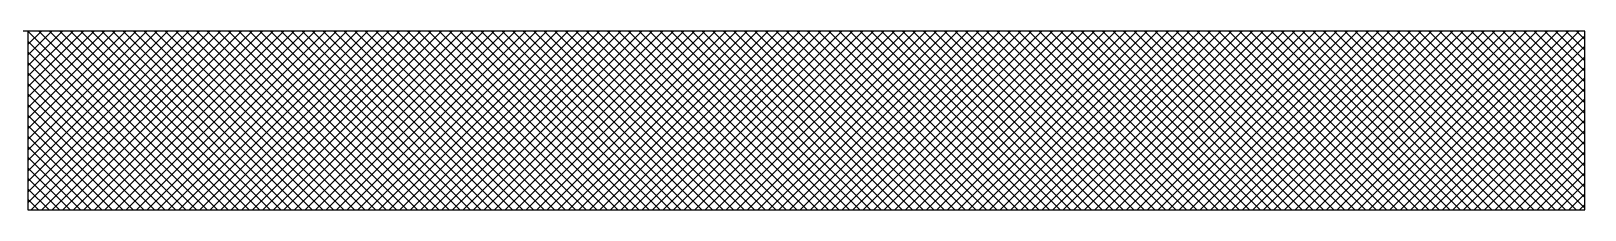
# Model space of a CAD drawing. Extents: x 0 to 119, y 0 to 84.
# Drawn here: x 54.463 to 56.55, y 31.963 to 32.203 of the extents above; entities that cross this region are included whole.
import ezdxf

# ---------------------------------------------------------------- set-up
doc = ezdxf.new("R2010")
doc.units = 0
doc.header["$MEASUREMENT"] = 0
for name, color, linetype in [('29', 9, 'CONTINUOUS'), ('3', 7, 'CONTINUOUS'), ('32', 250, 'CONTINUOUS'), ('6', 178, 'CONTINUOUS')]:
    doc.layers.add(name, color=color, linetype=linetype)

msp = doc.modelspace()

# ---------------------------------------------------------------- linework, layer by layer
at = {"layer": '29', "color": 9, "linetype": 'Continuous'}
for p, q in [((54.459092, 32.203421), (54.699586, 31.963421)), ((54.459092, 31.973096), (54.689417, 32.203421)), ((54.459092, 31.987239), (54.675274, 32.203421)), ((54.459092, 32.001381), (54.661132, 32.203421)), ((54.459092, 32.015523), (54.64699, 32.203421)), ((54.459092, 32.029665), (54.632848, 32.203421)), ((54.459092, 32.043807), (54.618706, 32.203421)), ((54.459092, 32.057949), (54.604564, 32.203421)), ((54.459092, 32.072091), (54.590422, 32.203421)), ((54.459092, 32.086234), (54.57628, 32.203421)), ((54.459092, 32.100376), (54.562137, 32.203421)), ((54.459092, 32.114518), (54.547995, 32.203421)), ((54.459092, 32.12866), (54.533853, 32.203421)), ((54.459092, 32.142802), (54.519711, 32.203421)), ((54.459092, 32.156944), (54.505569, 32.203421)), ((54.459092, 32.171086), (54.491427, 32.203421)), ((54.459092, 32.185229), (54.477285, 32.203421)), ((54.463559, 31.963421), (54.703559, 32.203421)), ((54.473728, 32.203421), (54.713728, 31.963421)), ((54.477701, 31.963421), (54.717701, 32.203421)), ((54.48787, 32.203421), (54.72787, 31.963421)), ((54.491843, 31.963421), (54.731843, 32.203421)), ((54.502013, 32.203421), (54.742013, 31.963421)), ((54.505985, 31.963421), (54.745985, 32.203421)), ((54.516155, 32.203421), (54.756155, 31.963421)), ((54.520127, 31.963421), (54.760127, 32.203421)), ((54.530297, 32.203421), (54.770297, 31.963421)), ((54.534269, 31.963421), (54.774269, 32.203421)), ((54.544439, 32.203421), (54.784439, 31.963421)), ((54.548412, 31.963421), (54.788412, 32.203421)), ((54.558581, 32.203421), (54.798581, 31.963421)), ((54.562554, 31.963421), (54.802554, 32.203421)), ((54.572723, 32.203421), (54.812723, 31.963421)), ((54.576696, 31.963421), (54.816696, 32.203421)), ((54.586865, 32.203421), (54.826865, 31.963421)), ((54.590838, 31.963421), (54.830838, 32.203421)), ((54.601007, 32.203421), (54.841007, 31.963421)), ((54.60498, 31.963421), (54.84498, 32.203421)), ((54.61515, 32.203421), (54.85515, 31.963421)), ((54.619122, 31.963421), (54.859122, 32.203421)), ((54.629292, 32.203421), (54.869292, 31.963421)), ((54.633264, 31.963421), (54.873264, 32.203421)), ((54.643434, 32.203421), (54.883434, 31.963421)), ((54.647407, 31.963421), (54.887407, 32.203421)), ((54.657576, 32.203421), (54.897576, 31.963421)), ((54.661549, 31.963421), (54.901549, 32.203421)), ((54.671718, 32.203421), (54.911718, 31.963421)), ((54.675691, 31.963421), (54.915691, 32.203421)), ((54.68586, 32.203421), (54.92586, 31.963421)), ((54.689833, 31.963421), (54.929833, 32.203421)), ((54.700002, 32.203421), (54.940002, 31.963421)), ((54.703975, 31.963421), (54.943975, 32.203421)), ((54.714145, 32.203421), (54.954145, 31.963421)), ((54.718117, 31.963421), (54.958117, 32.203421)), ((54.728287, 32.203421), (54.968287, 31.963421)), ((54.732259, 31.963421), (54.972259, 32.203421)), ((54.742429, 32.203421), (54.982429, 31.963421)), ((54.746401, 31.963421), (54.986401, 32.203421)), ((54.756571, 32.203421), (54.996571, 31.963421)), ((54.760544, 31.963421), (55.000544, 32.203421)), ((54.770713, 32.203421), (55.010713, 31.963421)), ((54.774686, 31.963421), (55.014686, 32.203421)), ((54.784855, 32.203421), (55.024855, 31.963421)), ((54.788828, 31.963421), (55.028828, 32.203421)), ((54.798997, 32.203421), (55.038997, 31.963421)), ((54.80297, 31.963421), (55.04297, 32.203421)), ((54.81314, 32.203421), (55.05314, 31.963421)), ((54.817112, 31.963421), (55.057112, 32.203421)), ((54.827282, 32.203421), (55.067282, 31.963421)), ((54.831254, 31.963421), (55.071254, 32.203421)), ((54.841424, 32.203421), (55.081424, 31.963421)), ((54.845396, 31.963421), (55.085396, 32.203421)), ((54.855566, 32.203421), (55.095566, 31.963421)), ((54.859539, 31.963421), (55.099539, 32.203421)), ((54.869708, 32.203421), (55.109708, 31.963421)), ((54.873681, 31.963421), (55.113681, 32.203421)), ((54.88385, 32.203421), (55.12385, 31.963421)), ((54.887823, 31.963421), (55.127823, 32.203421)), ((54.897992, 32.203421), (55.137992, 31.963421)), ((54.901965, 31.963421), (55.141965, 32.203421)), ((54.912134, 32.203421), (55.152134, 31.963421)), ((54.916107, 31.963421), (55.156107, 32.203421)), ((54.926277, 32.203421), (55.166277, 31.963421)), ((54.930249, 31.963421), (55.170249, 32.203421)), ((54.940419, 32.203421), (55.180419, 31.963421)), ((54.944391, 31.963421), (55.184391, 32.203421)), ((54.954561, 32.203421), (55.194561, 31.963421)), ((54.958533, 31.963421), (55.198533, 32.203421)), ((54.968703, 32.203421), (55.208703, 31.963421)), ((54.972676, 31.963421), (55.212676, 32.203421)), ((54.982845, 32.203421), (55.222845, 31.963421)), ((54.986818, 31.963421), (55.226818, 32.203421)), ((54.996987, 32.203421), (55.236987, 31.963421)), ((55.00096, 31.963421), (55.24096, 32.203421)), ((55.011129, 32.203421), (55.251129, 31.963421)), ((55.015102, 31.963421), (55.255102, 32.203421)), ((55.025272, 32.203421), (55.265272, 31.963421)), ((55.029244, 31.963421), (55.269244, 32.203421)), ((55.039414, 32.203421), (55.279414, 31.963421)), ((55.043386, 31.963421), (55.283386, 32.203421)), ((55.053556, 32.203421), (55.293556, 31.963421)), ((55.057528, 31.963421), (55.297528, 32.203421)), ((55.067698, 32.203421), (55.307698, 31.963421)), ((55.071671, 31.963421), (55.311671, 32.203421)), ((55.08184, 32.203421), (55.32184, 31.963421)), ((55.085813, 31.963421), (55.325813, 32.203421)), ((55.095982, 32.203421), (55.335982, 31.963421)), ((55.099955, 31.963421), (55.339955, 32.203421)), ((55.110124, 32.203421), (55.350124, 31.963421)), ((55.114097, 31.963421), (55.354097, 32.203421)), ((55.124267, 32.203421), (55.364267, 31.963421)), ((55.128239, 31.963421), (55.368239, 32.203421)), ((55.138409, 32.203421), (55.378409, 31.963421)), ((55.142381, 31.963421), (55.382381, 32.203421)), ((55.152551, 32.203421), (55.392551, 31.963421)), ((55.156523, 31.963421), (55.396523, 32.203421)), ((55.166693, 32.203421), (55.406693, 31.963421)), ((55.170666, 31.963421), (55.410666, 32.203421)), ((55.180835, 32.203421), (55.420835, 31.963421)), ((55.184808, 31.963421), (55.424808, 32.203421)), ((55.194977, 32.203421), (55.434977, 31.963421)), ((55.19895, 31.963421), (55.43895, 32.203421)), ((55.209119, 32.203421), (55.449119, 31.963421)), ((55.213092, 31.963421), (55.453092, 32.203421)), ((55.223261, 32.203421), (55.463261, 31.963421)), ((55.227234, 31.963421), (55.467234, 32.203421)), ((55.237404, 32.203421), (55.477404, 31.963421)), ((55.241376, 31.963421), (55.481376, 32.203421)), ((55.251546, 32.203421), (55.491546, 31.963421)), ((55.255518, 31.963421), (55.495518, 32.203421)), ((55.265688, 32.203421), (55.505688, 31.963421)), ((55.26966, 31.963421), (55.50966, 32.203421)), ((55.27983, 32.203421), (55.51983, 31.963421)), ((55.283803, 31.963421), (55.523803, 32.203421)), ((55.293972, 32.203421), (55.533972, 31.963421)), ((55.297945, 31.963421), (55.537945, 32.203421)), ((55.308114, 32.203421), (55.548114, 31.963421)), ((55.312087, 31.963421), (55.552087, 32.203421)), ((55.322256, 32.203421), (55.562256, 31.963421)), ((55.326229, 31.963421), (55.566229, 32.203421)), ((55.336399, 32.203421), (55.576399, 31.963421)), ((55.340371, 31.963421), (55.580371, 32.203421)), ((55.350541, 32.203421), (55.590541, 31.963421)), ((55.354513, 31.963421), (55.594513, 32.203421)), ((55.364683, 32.203421), (55.604683, 31.963421)), ((55.368655, 31.963421), (55.608655, 32.203421)), ((55.378825, 32.203421), (55.618825, 31.963421)), ((55.382798, 31.963421), (55.622798, 32.203421)), ((55.392967, 32.203421), (55.632967, 31.963421)), ((55.39694, 31.963421), (55.63694, 32.203421)), ((55.407109, 32.203421), (55.647109, 31.963421)), ((55.411082, 31.963421), (55.651082, 32.203421)), ((55.421251, 32.203421), (55.661251, 31.963421)), ((55.425224, 31.963421), (55.665224, 32.203421)), ((55.435393, 32.203421), (55.675393, 31.963421)), ((55.439366, 31.963421), (55.679366, 32.203421)), ((55.449536, 32.203421), (55.689536, 31.963421)), ((55.453508, 31.963421), (55.693508, 32.203421)), ((55.463678, 32.203421), (55.703678, 31.963421)), ((55.46765, 31.963421), (55.70765, 32.203421)), ((55.47782, 32.203421), (55.71782, 31.963421)), ((55.481793, 31.963421), (55.721793, 32.203421)), ((55.491962, 32.203421), (55.731962, 31.963421)), ((55.495935, 31.963421), (55.735935, 32.203421)), ((55.506104, 32.203421), (55.746104, 31.963421)), ((55.510077, 31.963421), (55.750077, 32.203421)), ((55.520246, 32.203421), (55.760246, 31.963421)), ((55.524219, 31.963421), (55.764219, 32.203421)), ((55.534388, 32.203421), (55.774388, 31.963421)), ((55.538361, 31.963421), (55.778361, 32.203421)), ((55.548531, 32.203421), (55.788531, 31.963421)), ((55.552503, 31.963421), (55.792503, 32.203421)), ((55.562673, 32.203421), (55.802673, 31.963421)), ((55.566645, 31.963421), (55.806645, 32.203421)), ((55.576815, 32.203421), (55.816815, 31.963421)), ((55.580787, 31.963421), (55.820787, 32.203421)), ((55.590957, 32.203421), (55.830957, 31.963421)), ((55.59493, 31.963421), (55.83493, 32.203421)), ((55.605099, 32.203421), (55.845099, 31.963421)), ((55.609072, 31.963421), (55.849072, 32.203421)), ((55.619241, 32.203421), (55.859241, 31.963421)), ((55.623214, 31.963421), (55.863214, 32.203421)), ((55.633383, 32.203421), (55.873383, 31.963421)), ((55.637356, 31.963421), (55.877356, 32.203421)), ((55.647526, 32.203421), (55.887526, 31.963421)), ((55.651498, 31.963421), (55.891498, 32.203421)), ((55.661668, 32.203421), (55.901668, 31.963421)), ((55.66564, 31.963421), (55.90564, 32.203421)), ((55.67581, 32.203421), (55.91581, 31.963421)), ((55.679782, 31.963421), (55.919782, 32.203421)), ((55.689952, 32.203421), (55.929952, 31.963421)), ((55.693925, 31.963421), (55.933925, 32.203421)), ((55.704094, 32.203421), (55.944094, 31.963421)), ((55.708067, 31.963421), (55.948067, 32.203421)), ((55.718236, 32.203421), (55.958236, 31.963421)), ((55.722209, 31.963421), (55.962209, 32.203421)), ((55.732378, 32.203421), (55.972378, 31.963421)), ((55.736351, 31.963421), (55.976351, 32.203421)), ((55.74652, 32.203421), (55.98652, 31.963421)), ((55.750493, 31.963421), (55.990493, 32.203421)), ((55.760663, 32.203421), (56.000663, 31.963421)), ((55.764635, 31.963421), (56.004635, 32.203421)), ((55.774805, 32.203421), (56.014805, 31.963421)), ((55.778777, 31.963421), (56.018777, 32.203421)), ((55.788947, 32.203421), (56.028947, 31.963421)), ((55.792919, 31.963421), (56.032919, 32.203421)), ((55.803089, 32.203421), (56.043089, 31.963421)), ((55.807062, 31.963421), (56.047062, 32.203421)), ((55.817231, 32.203421), (56.057231, 31.963421)), ((55.821204, 31.963421), (56.061204, 32.203421)), ((55.831373, 32.203421), (56.071373, 31.963421)), ((55.835346, 31.963421), (56.075346, 32.203421)), ((55.845515, 32.203421), (56.085515, 31.963421)), ((55.849488, 31.963421), (56.089488, 32.203421)), ((55.859658, 32.203421), (56.099658, 31.963421)), ((55.86363, 31.963421), (56.10363, 32.203421)), ((55.8738, 32.203421), (56.1138, 31.963421)), ((55.877772, 31.963421), (56.117772, 32.203421)), ((55.887942, 32.203421), (56.127942, 31.963421)), ((55.891914, 31.963421), (56.131914, 32.203421)), ((55.902084, 32.203421), (56.142084, 31.963421)), ((55.906057, 31.963421), (56.146057, 32.203421)), ((55.916226, 32.203421), (56.156226, 31.963421)), ((55.920199, 31.963421), (56.160199, 32.203421)), ((55.930368, 32.203421), (56.170368, 31.963421)), ((55.934341, 31.963421), (56.174341, 32.203421)), ((55.94451, 32.203421), (56.18451, 31.963421)), ((55.948483, 31.963421), (56.188483, 32.203421)), ((55.958653, 32.203421), (56.198653, 31.963421)), ((55.962625, 31.963421), (56.202625, 32.203421)), ((55.972795, 32.203421), (56.212795, 31.963421)), ((55.976767, 31.963421), (56.216767, 32.203421)), ((55.986937, 32.203421), (56.226937, 31.963421)), ((55.990909, 31.963421), (56.230909, 32.203421)), ((56.001079, 32.203421), (56.241079, 31.963421)), ((56.005052, 31.963421), (56.245052, 32.203421)), ((56.015221, 32.203421), (56.255221, 31.963421)), ((56.019194, 31.963421), (56.259194, 32.203421)), ((56.029363, 32.203421), (56.269363, 31.963421)), ((56.033336, 31.963421), (56.273336, 32.203421)), ((56.043505, 32.203421), (56.283505, 31.963421)), ((56.047478, 31.963421), (56.287478, 32.203421)), ((56.057647, 32.203421), (56.297647, 31.963421)), ((56.06162, 31.963421), (56.30162, 32.203421)), ((56.07179, 32.203421), (56.31179, 31.963421)), ((56.075762, 31.963421), (56.315762, 32.203421)), ((56.085932, 32.203421), (56.325932, 31.963421)), ((56.089904, 31.963421), (56.329904, 32.203421)), ((56.100074, 32.203421), (56.340074, 31.963421)), ((56.104046, 31.963421), (56.344046, 32.203421)), ((56.114216, 32.203421), (56.354216, 31.963421)), ((56.118189, 31.963421), (56.358189, 32.203421)), ((56.128358, 32.203421), (56.368358, 31.963421)), ((56.132331, 31.963421), (56.372331, 32.203421)), ((56.1425, 32.203421), (56.3825, 31.963421)), ((56.146473, 31.963421), (56.386473, 32.203421)), ((56.156642, 32.203421), (56.396642, 31.963421)), ((56.160615, 31.963421), (56.400615, 32.203421)), ((56.170785, 32.203421), (56.410785, 31.963421)), ((56.174757, 31.963421), (56.414757, 32.203421)), ((56.184927, 32.203421), (56.424927, 31.963421)), ((56.188899, 31.963421), (56.428899, 32.203421)), ((56.199069, 32.203421), (56.439069, 31.963421)), ((56.203041, 31.963421), (56.443041, 32.203421)), ((56.213211, 32.203421), (56.453211, 31.963421)), ((56.217184, 31.963421), (56.457184, 32.203421)), ((56.227353, 32.203421), (56.467353, 31.963421)), ((56.231326, 31.963421), (56.471326, 32.203421)), ((56.241495, 32.203421), (56.481495, 31.963421)), ((56.245468, 31.963421), (56.485468, 32.203421)), ((56.255637, 32.203421), (56.495637, 31.963421)), ((56.25961, 31.963421), (56.49961, 32.203421)), ((56.269779, 32.203421), (56.509779, 31.963421)), ((56.273752, 31.963421), (56.513752, 32.203421)), ((56.283922, 32.203421), (56.523922, 31.963421)), ((56.287894, 31.963421), (56.527894, 32.203421)), ((56.298064, 32.203421), (56.538064, 31.963421)), ((56.302036, 31.963421), (56.542036, 32.203421)), ((56.312206, 32.203421), (56.549899, 31.965728)), ((56.316179, 31.963421), (56.549899, 32.197142)), ((56.326348, 32.203421), (56.549899, 31.97987)), ((56.34049, 32.203421), (56.549899, 31.994012)), ((56.354632, 32.203421), (56.549899, 32.008154)), ((56.368774, 32.203421), (56.549899, 32.022296)), ((56.382917, 32.203421), (56.549899, 32.036397)), ((56.397059, 32.203421), (56.549899, 32.05058)), ((56.411201, 32.203421), (56.549899, 32.064723)), ((56.425343, 32.203421), (56.549899, 32.078865)), ((56.439485, 32.203421), (56.549899, 32.093007)), ((56.453627, 32.203421), (56.549899, 32.107149)), ((56.467769, 32.203421), (56.549899, 32.121291)), ((56.481912, 32.203421), (56.549899, 32.135433)), ((56.496054, 32.203421), (56.549899, 32.149575)), ((56.510196, 32.203421), (56.549899, 32.163718)), ((56.524338, 32.203421), (56.549899, 32.17786)), ((56.53848, 32.203421), (56.549899, 32.192002)), ((54.459092, 32.189773), (54.685444, 31.963421)), ((54.459092, 32.175631), (54.671302, 31.963421)), ((56.330321, 31.963421), (56.549899, 32.183)), ((54.459092, 32.161489), (54.65716, 31.963421)), ((56.344463, 31.963421), (56.549899, 32.168857)), ((56.358605, 31.963421), (56.549899, 32.154715)), ((54.459092, 32.147346), (54.643018, 31.963421)), ((54.459092, 32.133204), (54.628875, 31.963421)), ((56.372747, 31.963421), (56.549899, 32.140573)), ((54.459092, 32.119062), (54.614733, 31.963421)), ((56.386889, 31.963421), (56.549899, 32.126431)), ((56.401031, 31.963421), (56.549899, 32.112289)), ((54.459092, 32.10492), (54.600591, 31.963421)), ((56.415173, 31.963421), (56.549899, 32.098147)), ((54.459092, 32.090778), (54.586449, 31.963421)), ((54.459092, 32.076636), (54.572307, 31.963421)), ((56.429316, 31.963421), (56.549899, 32.084005)), ((54.459092, 32.062494), (54.558165, 31.963421)), ((56.443458, 31.963421), (56.549899, 32.069862)), ((56.4576, 31.963421), (56.549899, 32.05572)), ((54.459092, 32.048351), (54.544023, 31.963421)), ((54.459092, 32.034209), (54.529881, 31.963421)), ((56.471742, 31.963421), (56.549899, 32.041578)), ((54.459092, 32.020067), (54.515738, 31.963421)), ((56.485884, 31.963421), (56.549899, 32.027436)), ((56.500026, 31.963421), (56.549899, 32.013294)), ((54.459092, 32.005925), (54.501596, 31.963421)), ((54.459092, 31.991783), (54.487454, 31.963421)), ((56.514168, 31.963421), (56.549899, 31.999152)), ((54.459092, 31.977641), (54.473312, 31.963421)), ((56.528311, 31.963421), (56.549899, 31.98501)), ((56.542453, 31.963421), (56.549899, 31.970868))]:
    msp.add_line(p, q, dxfattribs=at)
msp.add_lwpolyline([(54.459092, 32.085159), (54.459092, 32.060289), (54.459092, 31.963421), (54.907105, 31.963421), (55.882528, 31.963421), (56.549899, 31.963421), (56.549899, 32.011527), (56.549899, 32.036397), (56.549899, 32.037685), (56.549899, 32.157817), (56.549899, 32.159423), (56.549899, 32.160186), (56.549899, 32.203421), (56.519728, 32.203421), (55.489462, 32.203421), (54.907105, 32.203421), (54.459092, 32.203421), (54.459092, 32.085159)], dxfattribs=at)
at = {"layer": '3', "color": 7, "linetype": 'Continuous'}
msp.add_line((56.549899, 32.203421), (47.053151, 32.203421), dxfattribs=at)
at = {"layer": '32', "color": 250, "linetype": 'Continuous'}
msp.add_line((56.549899, 32.203421), (56.549899, 32.203421), dxfattribs=at)
msp.add_line((56.549899, 32.203421), (56.549899, 32.203421), dxfattribs=at)
at = {"layer": '6', "color": 178, "linetype": 'Continuous'}
for p, q in [((54.907105, 32.203421), (54.459092, 32.203421)), ((55.489462, 32.203421), (54.907105, 32.203421)), ((56.519728, 32.203421), (55.489462, 32.203421)), ((56.549899, 32.203421), (56.519728, 32.203421)), ((56.549899, 32.160186), (56.549899, 32.203421)), ((56.549899, 32.159423), (56.549899, 32.160186)), ((56.549899, 32.157817), (56.549899, 32.159423)), ((56.549899, 32.037685), (56.549899, 32.157817)), ((56.549899, 32.036397), (56.549899, 32.037685)), ((56.549899, 32.011527), (56.549899, 32.036397)), ((56.549899, 31.963421), (56.549899, 32.011527)), ((54.459092, 31.963421), (54.907105, 31.963421)), ((54.907105, 31.963421), (55.882528, 31.963421)), ((55.882528, 31.963421), (56.549899, 31.963421))]:
    msp.add_line(p, q, dxfattribs=at)

doc.saveas('drawing.dxf')
